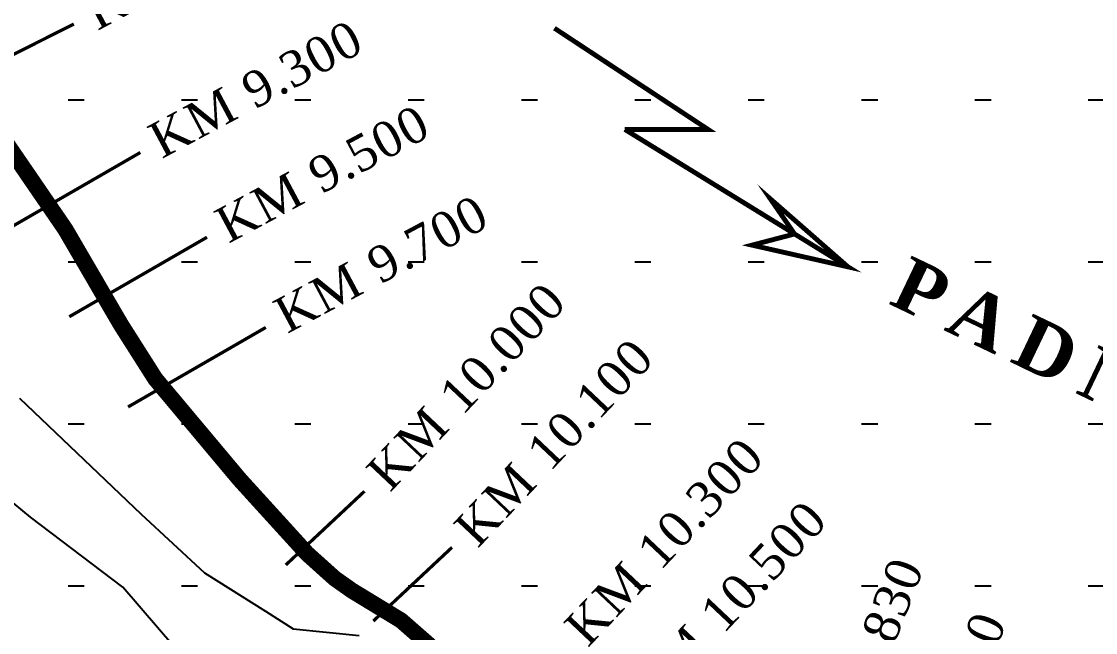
# Model space of a CAD drawing. Header units: inches. Extents: x -8940 to 26362, y -28010 to 990.
# Drawn here: x 4347.14 to 4373.17, y -7360.44 to -7345.64 of the extents above; entities that cross this region are included whole.
import ezdxf

# ---------------------------------------------------------------- set-up
doc = ezdxf.new("R2010")
doc.units = ezdxf.units.IN
doc.header["$MEASUREMENT"] = 0
doc.layers.add('Text', color=7, linetype='Continuous')
doc.styles.add('Text', font='times.ttf', dxfattribs={"height": 240})

msp = doc.modelspace()

# ---------------------------------------------------------------- hatches: boundary and pattern name
at = {"layer": 'Text', "lineweight": 25}
h = msp.add_hatch(dxfattribs=at)
h.set_pattern_fill('ACAD_ISO07W100', color=0, scale=0.784833, style=0)
h.set_pattern_definition([(0, (-582.442, -27753.198), (0, 3.9241642), [0.3924164, -2.35449854])])
h.paths.add_polyline_path([(4453.012436, -7368.509246), (4432.544063, -7360.765981), (4417.35118, -7356.454306), (4399.865945, -7352.632595), (4389.807755, -7348.417064), (4382.319111, -7347.246699), (4375.943644, -7343.680138), (4368.217405, -7333.076598), (4361.929936, -7322.334389), (4357.719224, -7314.672477), (4356.412451, -7309.03143), (4355.412858, -7306.651874), (4313.200953, -7306.651874), (4313.200953, -7400.608297), (4453.122434, -7400.608297)])
h.paths.add_polyline_path([(4387.774257, -7337.654416), (4394.795484, -7337.654416), (4394.795484, -7334.638043), (4387.774257, -7334.638043)], flags=25)

# ---------------------------------------------------------------- linework, layer by layer
at = {"layer": 'Text', "color": 0, "lineweight": 25, "const_width": 0.078483}
for points in [[(4344.891372, -7347.476164), (4348.412492, -7345.702211)], [(4346.685643, -7350.741113), (4350.024134, -7348.814666)], [(4348.302399, -7352.79345), (4351.640889, -7350.867004)], [(4349.726871, -7354.97921), (4353.065361, -7353.052763)], [(4353.548405, -7358.808183), (4355.455157, -7357.02312)], [(4355.671378, -7360.165944), (4357.57813, -7358.38088)]]:
    msp.add_lwpolyline(points, dxfattribs=at)
at = {"layer": 'Text', "const_width": 0.117725}
for points in [[(4361.764921, -7348.255623), (4363.784581, -7348.256154), (4360.059328, -7345.802665)], [(4361.764921, -7348.255623), (4367.175105, -7351.585472), (4364.847592, -7351.058779), (4365.880179, -7350.788473), (4365.291887, -7349.936653), (4367.175105, -7351.585472)], [(4365.291887, -7349.936653), (4365.880179, -7350.788473), (4364.847592, -7351.058779), (4367.175105, -7351.585472), (4365.880179, -7350.788473)]]:
    msp.add_lwpolyline(points, dxfattribs=at)
at = {"layer": 'Text', "color": 1, "const_width": 0.392416}
msp.add_lwpolyline([(4346.524836, -7348.221078), (4347.453217, -7349.576335), (4348.209331, -7350.680116), (4349.054783, -7352.131538), (4349.556373, -7352.989436), (4350.387956, -7354.298469), (4352.429513, -7356.733493), (4354.061879, -7358.528791), (4354.739465, -7359.137085), (4355.157456, -7359.431063), (4356.345431, -7360.15399), (4357.898599, -7361.512944)], dxfattribs=at)
at = {"layer": 'Text'}
for points in [[(4347.092424, -7354.768094), (4350.047502, -7357.576513), (4351.580331, -7359.000265), (4353.0543, -7359.928422), (4353.726252, -7360.351549), (4355.324653, -7360.520075)], [(4351.276737, -7361.302167), (4349.600372, -7359.347862), (4347.360819, -7357.646858), (4344.324882, -7355.143424)]]:
    msp.add_lwpolyline(points, dxfattribs=at)

# ---------------------------------------------------------------- texts
at = {"layer": 'Text', "attachment_point": 1, "style": 'Text'}
for s, insert, char_height, rotation in [('{\\T1.05;KM 9.100}', (4348.578711, -7345.109504), 0.86331613, 28.0677004), ('{\\T1.05;KM 9.300}', (4350.139788, -7348.211747), 0.86331613, 28.0677004), ('{\\T1.05;KM 9.500}', (4351.756544, -7350.264085), 0.86331613, 28.0677004), ('{\\T1.05;KM 9.700}', (4353.181015, -7352.449845), 0.86331613, 28.0677004), ('{\\fTimes New Roman|b1|i0|c0|p18;\\T1.25;PADMA RIVER}', (4368.686373, -7351.298739), 1.2949742, 334.4693482), ('{\\T1.05;KM 10.000}', (4355.448492, -7356.472009), 0.86331613, 46.6524391), ('{\\T1.05;KM 10.100}', (4357.571465, -7357.82977), 0.86331613, 46.6524391), ('{\\T1.05;KM 10.300}', (4360.24382, -7360.231358), 0.86331613, 46.6524391), ('{\\T1.05;KM 10.500}', (4361.774244, -7361.757858), 0.86331613, 46.6524391), ('{\\T1.05;KM 10.830}', (4365.931113, -7364.415244), 0.86331613, 68.6325578), ('{\\T1.05;KM 11.000}', (4367.932437, -7365.733763), 0.86331613, 68.6325578)]:
    msp.add_mtext(s, dxfattribs=dict(at, insert=insert, char_height=char_height, rotation=rotation))

doc.saveas('drawing.dxf')
